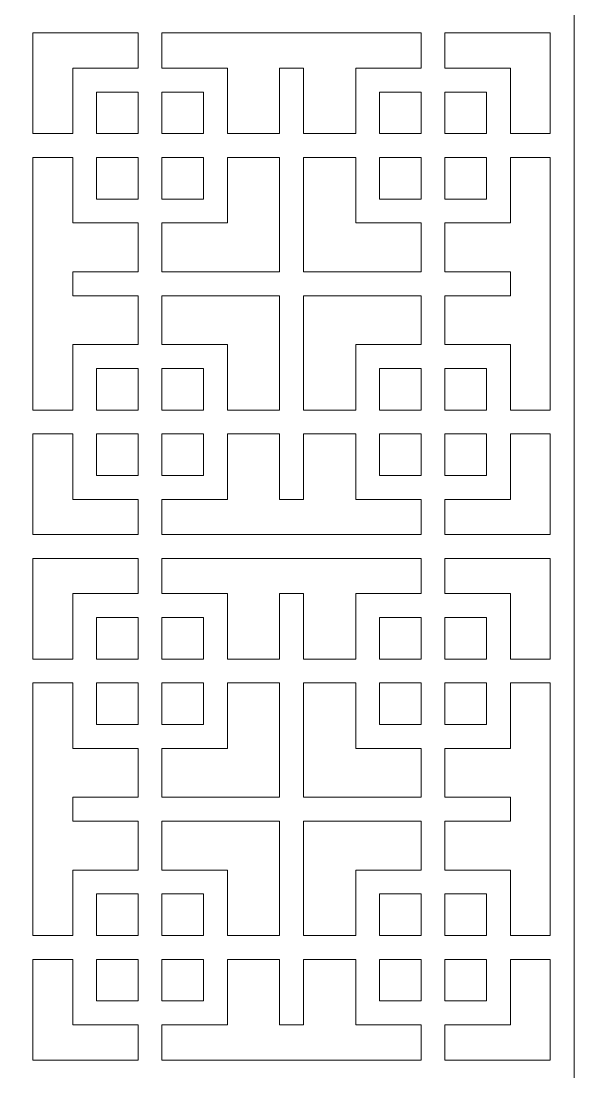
# Model space of a CAD drawing. Header units: centimetres. Extents: x -9.1 to 4.5, y -11.1 to 12.3.
# Drawn here: x -6.07 to -3, y -5.26 to 0.57 of the extents above; entities that cross this region are included whole.
import ezdxf

# ---------------------------------------------------------------- set-up
doc = ezdxf.new("R2010")
doc.units = ezdxf.units.CM
doc.header["$MEASUREMENT"] = 0
doc.layers.add('layer 1', color=7, linetype='Continuous')

msp = doc.modelspace()

# ---------------------------------------------------------------- linework, layer by layer
at = {"layer": 'layer 1', "color": 250, "lineweight": 9}
for points, knots in [([(-3.00204, -11.08839), (-3.00204, -11.08839), (-3.00204, -11.01742), (-3.00204, -11.01742), (-3.00204, -11.01742), (-3.00204, -11.01742), (-3.00204, -8.23555), (-3.00204, -8.23555), (-3.00204, -8.23555), (-3.00204, -8.23555), (-3.00204, -8.20024), (-3.00204, -8.20024), (-3.00204, -8.20024), (-3.00204, -8.20024), (-3.00204, -8.17408), (-3.00204, -8.17408), (-3.00204, -8.17408), (-3.00204, -8.17408), (-3.00204, -8.10311), (-3.00204, -8.10311), (-3.00204, -8.10311), (-3.00204, -8.10311), (-3.00204, -5.32124), (-3.00204, -5.32124), (-3.00204, -5.32124), (-3.00204, -5.32124), (-3.00204, -5.28593), (-3.00204, -5.28593), (-3.00204, -5.28593), (-3.00204, -5.28593), (-3.00204, -5.25977), (-3.00204, -5.25977), (-3.00204, -5.25977), (-3.00204, -5.25977), (-3.00204, -5.1888), (-3.00204, -5.1888), (-3.00204, -5.1888), (-3.00204, -5.1888), (-3.00204, -2.40694), (-3.00204, -2.40694), (-3.00204, -2.40694), (-3.00204, -2.40694), (-3.00204, -2.37162), (-3.00204, -2.37162), (-3.00204, -2.37162), (-3.00204, -2.37162), (-3.00204, -2.34547), (-3.00204, -2.34547), (-3.00204, -2.34547), (-3.00204, -2.34547), (-3.00204, -2.2745), (-3.00204, -2.2745), (-3.00204, -2.2745), (-3.00204, -2.2745), (-3.00204, 0.50737), (-3.00204, 0.50737), (-3.00204, 0.50737), (-3.00204, 0.50737), (-3.00204, 0.54268), (-3.00204, 0.54268), (-3.00204, 0.54268), (-3.00204, 0.54268), (-3.00204, 0.56884), (-3.00204, 0.56884), (-3.00204, 0.56884), (-3.00204, 0.56884), (-3.00204, 0.63981), (-3.00204, 0.63981), (-3.00204, 0.63981), (-3.00204, 0.63981), (-3.00204, 3.42168), (-3.00204, 3.42168), (-3.00204, 3.42168), (-3.00204, 3.42168), (-3.00204, 3.45699), (-3.00204, 3.45699), (-3.00204, 3.45699), (-3.00204, 3.45699), (-3.00204, 3.48315), (-3.00204, 3.48315), (-3.00204, 3.48315), (-3.00204, 3.48315), (-3.00204, 3.55412), (-3.00204, 3.55412), (-3.00204, 3.55412), (-3.00204, 3.55412), (-3.00204, 6.33599), (-3.00204, 6.33599), (-3.00204, 6.33599), (-3.00204, 6.33599), (-3.00204, 6.3713), (-3.00204, 6.3713), (-3.00204, 6.3713), (-3.00204, 6.3713), (-3.00204, 6.39745), (-3.00204, 6.39745), (-3.00204, 6.39745), (-3.00204, 6.39745), (-3.00204, 6.46843), (-3.00204, 6.46843), (-3.00204, 6.46843), (-3.00204, 6.46843), (-3.00204, 9.25029), (-3.00204, 9.25029), (-3.00204, 9.25029), (-3.00204, 9.25029), (-3.00204, 9.28561), (-3.00204, 9.28561), (-3.00204, 9.28561), (-3.00204, 9.28561), (-3.00204, 9.31176), (-3.00204, 9.31176), (-3.00204, 9.31176), (-3.00204, 9.31176), (-3.00204, 9.38273), (-3.00204, 9.38273), (-3.00204, 9.38273), (-3.00204, 9.38273), (-3.00204, 12.1646), (-3.00204, 12.1646), (-3.00204, 12.1646), (-3.00204, 12.1646), (-3.00204, 12.19991), (-3.00204, 12.19991), (-3.00204, 12.19991), (-3.00204, 12.19991), (-3.00204, 12.29704), (-3.00204, 12.29704), (-3.00204, 12.29704), (-3.00204, 12.29704), (-9.14166, 12.29704), (-9.14166, 12.29704), (-9.14166, 12.29704), (-9.14166, 12.29704), (-9.14166, 12.19991), (-9.14166, 12.19991), (-9.14166, 12.19991), (-9.14166, 12.19991), (-9.14166, 12.1646), (-9.14166, 12.1646), (-9.14166, 12.1646), (-9.14166, 12.1646), (-9.14166, 9.38273), (-9.14166, 9.38273), (-9.14166, 9.38273), (-9.14166, 9.38273), (-9.14166, 9.3638), (-9.14166, 9.3638), (-9.14166, 9.3638), (-9.14166, 9.3638), (-9.14166, 9.28561), (-9.14166, 9.28561), (-9.14166, 9.28561), (-9.14166, 9.28561), (-9.14166, 9.25029), (-9.14166, 9.25029), (-9.14166, 9.25029), (-9.14166, 9.25029), (-9.14166, 6.46843), (-9.14166, 6.46843), (-9.14166, 6.46843), (-9.14166, 6.46843), (-9.14166, 6.44949), (-9.14166, 6.44949), (-9.14166, 6.44949), (-9.14166, 6.44949), (-9.14166, 6.3713), (-9.14166, 6.3713), (-9.14166, 6.3713), (-9.14166, 6.3713), (-9.14166, 6.33599), (-9.14166, 6.33599), (-9.14166, 6.33599), (-9.14166, 6.33599), (-9.14166, 3.55412), (-9.14166, 3.55412), (-9.14166, 3.55412), (-9.14166, 3.55412), (-9.14166, 3.53518), (-9.14166, 3.53518), (-9.14166, 3.53518), (-9.14166, 3.53518), (-9.14166, 3.45699), (-9.14166, 3.45699), (-9.14166, 3.45699), (-9.14166, 3.45699), (-9.14166, 3.42168), (-9.14166, 3.42168), (-9.14166, 3.42168), (-9.14166, 3.42168), (-9.14166, 0.63981), (-9.14166, 0.63981), (-9.14166, 0.63981), (-9.14166, 0.63981), (-9.14166, 0.62088), (-9.14166, 0.62088), (-9.14166, 0.62088), (-9.14166, 0.62088), (-9.14166, 0.54268), (-9.14166, 0.54268), (-9.14166, 0.54268), (-9.14166, 0.54268), (-9.14166, 0.50737), (-9.14166, 0.50737), (-9.14166, 0.50737), (-9.14166, 0.50737), (-9.14166, -2.2745), (-9.14166, -2.2745), (-9.14166, -2.2745), (-9.14166, -2.2745), (-9.14166, -2.29343), (-9.14166, -2.29343), (-9.14166, -2.29343), (-9.14166, -2.29343), (-9.14166, -2.37162), (-9.14166, -2.37162), (-9.14166, -2.37162), (-9.14166, -2.37162), (-9.14166, -2.40694), (-9.14166, -2.40694), (-9.14166, -2.40694), (-9.14166, -2.40694), (-9.14166, -5.1888), (-9.14166, -5.1888), (-9.14166, -5.1888), (-9.14166, -5.1888), (-9.14166, -5.20774), (-9.14166, -5.20774), (-9.14166, -5.20774), (-9.14166, -5.20774), (-9.14166, -5.28593), (-9.14166, -5.28593), (-9.14166, -5.28593), (-9.14166, -5.28593), (-9.14166, -5.32124), (-9.14166, -5.32124), (-9.14166, -5.32124), (-9.14166, -5.32124), (-9.14166, -8.10311), (-9.14166, -8.10311), (-9.14166, -8.10311), (-9.14166, -8.10311), (-9.14166, -8.12204), (-9.14166, -8.12204), (-9.14166, -8.12204), (-9.14166, -8.12204), (-9.14166, -8.20024), (-9.14166, -8.20024), (-9.14166, -8.20024), (-9.14166, -8.20024), (-9.14166, -8.23555), (-9.14166, -8.23555), (-9.14166, -8.23555), (-9.14166, -8.23555), (-9.14166, -11.01742), (-9.14166, -11.01742), (-9.14166, -11.01742), (-9.14166, -11.01742), (-9.14166, -11.03635), (-9.14166, -11.03635), (-9.14166, -11.03635), (-9.14166, -11.03635), (-9.14166, -11.14986), (-9.14166, -11.14986), (-9.14166, -11.14986), (-9.14166, -11.14986), (-3.00204, -11.14986), (-3.00204, -11.14986), (-3.00204, -11.14986), (-3.00204, -11.14986), (-3.00204, -11.08839), (-3.00204, -11.08839)], [0, 0, 0, 0, 0.0144928, 0.0144928, 0.0144928, 0.0144928, 0.0289855, 0.0289855, 0.0289855, 0.0289855, 0.0434783, 0.0434783, 0.0434783, 0.0434783, 0.057971, 0.057971, 0.057971, 0.057971, 0.0724638, 0.0724638, 0.0724638, 0.0724638, 0.0869565, 0.0869565, 0.0869565, 0.0869565, 0.1014493, 0.1014493, 0.1014493, 0.1014493, 0.115942, 0.115942, 0.115942, 0.115942, 0.1304348, 0.1304348, 0.1304348, 0.1304348, 0.1449275, 0.1449275, 0.1449275, 0.1449275, 0.1594203, 0.1594203, 0.1594203, 0.1594203, 0.173913, 0.173913, 0.173913, 0.173913, 0.1884058, 0.1884058, 0.1884058, 0.1884058, 0.2028986, 0.2028986, 0.2028986, 0.2028986, 0.2173913, 0.2173913, 0.2173913, 0.2173913, 0.2318841, 0.2318841, 0.2318841, 0.2318841, 0.2463768, 0.2463768, 0.2463768, 0.2463768, 0.2608696, 0.2608696, 0.2608696, 0.2608696, 0.2753623, 0.2753623, 0.2753623, 0.2753623, 0.2898551, 0.2898551, 0.2898551, 0.2898551, 0.3043478, 0.3043478, 0.3043478, 0.3043478, 0.3188406, 0.3188406, 0.3188406, 0.3188406, 0.3333333, 0.3333333, 0.3333333, 0.3333333, 0.3478261, 0.3478261, 0.3478261, 0.3478261, 0.3623188, 0.3623188, 0.3623188, 0.3623188, 0.3768116, 0.3768116, 0.3768116, 0.3768116, 0.3913043, 0.3913043, 0.3913043, 0.3913043, 0.4057971, 0.4057971, 0.4057971, 0.4057971, 0.4202899, 0.4202899, 0.4202899, 0.4202899, 0.4347826, 0.4347826, 0.4347826, 0.4347826, 0.4492754, 0.4492754, 0.4492754, 0.4492754, 0.4637681, 0.4637681, 0.4637681, 0.4637681, 0.4782609, 0.4782609, 0.4782609, 0.4782609, 0.4927536, 0.4927536, 0.4927536, 0.4927536, 0.5072464, 0.5072464, 0.5072464, 0.5072464, 0.5217391, 0.5217391, 0.5217391, 0.5217391, 0.5362319, 0.5362319, 0.5362319, 0.5362319, 0.5507246, 0.5507246, 0.5507246, 0.5507246, 0.5652174, 0.5652174, 0.5652174, 0.5652174, 0.5797101, 0.5797101, 0.5797101, 0.5797101, 0.5942029, 0.5942029, 0.5942029, 0.5942029, 0.6086957, 0.6086957, 0.6086957, 0.6086957, 0.6231884, 0.6231884, 0.6231884, 0.6231884, 0.6376812, 0.6376812, 0.6376812, 0.6376812, 0.6521739, 0.6521739, 0.6521739, 0.6521739, 0.6666667, 0.6666667, 0.6666667, 0.6666667, 0.6811594, 0.6811594, 0.6811594, 0.6811594, 0.6956522, 0.6956522, 0.6956522, 0.6956522, 0.7101449, 0.7101449, 0.7101449, 0.7101449, 0.7246377, 0.7246377, 0.7246377, 0.7246377, 0.7391304, 0.7391304, 0.7391304, 0.7391304, 0.7536232, 0.7536232, 0.7536232, 0.7536232, 0.7681159, 0.7681159, 0.7681159, 0.7681159, 0.7826087, 0.7826087, 0.7826087, 0.7826087, 0.7971014, 0.7971014, 0.7971014, 0.7971014, 0.8115942, 0.8115942, 0.8115942, 0.8115942, 0.826087, 0.826087, 0.826087, 0.826087, 0.8405797, 0.8405797, 0.8405797, 0.8405797, 0.8550725, 0.8550725, 0.8550725, 0.8550725, 0.8695652, 0.8695652, 0.8695652, 0.8695652, 0.884058, 0.884058, 0.884058, 0.884058, 0.8985507, 0.8985507, 0.8985507, 0.8985507, 0.9130435, 0.9130435, 0.9130435, 0.9130435, 0.9275362, 0.9275362, 0.9275362, 0.9275362, 0.942029, 0.942029, 0.942029, 0.942029, 0.9565217, 0.9565217, 0.9565217, 0.9565217, 0.9710145, 0.9710145, 0.9710145, 0.9710145, 1, 1, 1, 1]), ([(-5.42165, 0.50737), (-5.42165, 0.50737), (-5.42165, 0.31215), (-5.42165, 0.31215), (-5.42165, 0.31215), (-5.42165, 0.31215), (-5.78474, 0.31215), (-5.78474, 0.31215), (-5.78474, 0.31215), (-5.78474, 0.31215), (-5.78474, -0.05095), (-5.78474, -0.05095), (-5.78474, -0.05095), (-5.78474, -0.05095), (-6.00563, -0.05095), (-6.00563, -0.05095), (-6.00563, -0.05095), (-6.00563, -0.05095), (-6.00563, 0.50737), (-6.00563, 0.50737), (-6.00563, 0.50737), (-6.00563, 0.50737), (-5.42165, 0.50737), (-5.42165, 0.50737)], [0, 0, 0, 0, 0.1428571, 0.1428571, 0.1428571, 0.1428571, 0.2857143, 0.2857143, 0.2857143, 0.2857143, 0.4285714, 0.4285714, 0.4285714, 0.4285714, 0.5714286, 0.5714286, 0.5714286, 0.5714286, 0.7142857, 0.7142857, 0.7142857, 0.7142857, 1, 1, 1, 1]), ([(-3.85091, 0.50737), (-3.85091, 0.50737), (-3.85091, 0.31215), (-3.85091, 0.31215), (-3.85091, 0.31215), (-3.85091, 0.31215), (-4.21401, 0.31215), (-4.21401, 0.31215), (-4.21401, 0.31215), (-4.21401, 0.31215), (-4.21401, -0.05095), (-4.21401, -0.05095), (-4.21401, -0.05095), (-4.21401, -0.05095), (-4.50384, -0.05095), (-4.50384, -0.05095), (-4.50384, -0.05095), (-4.50384, -0.05095), (-4.50384, 0.31215), (-4.50384, 0.31215), (-4.50384, 0.31215), (-4.50384, 0.31215), (-4.63628, 0.31215), (-4.63628, 0.31215), (-4.63628, 0.31215), (-4.63628, 0.31215), (-4.63628, -0.05095), (-4.63628, -0.05095), (-4.63628, -0.05095), (-4.63628, -0.05095), (-4.9261, -0.05095), (-4.9261, -0.05095), (-4.9261, -0.05095), (-4.9261, -0.05095), (-4.9261, 0.31215), (-4.9261, 0.31215), (-4.9261, 0.31215), (-4.9261, 0.31215), (-5.28921, 0.31215), (-5.28921, 0.31215), (-5.28921, 0.31215), (-5.28921, 0.31215), (-5.28921, 0.50737), (-5.28921, 0.50737), (-5.28921, 0.50737), (-5.28921, 0.50737), (-3.85091, 0.50737), (-3.85091, 0.50737)], [0, 0, 0, 0, 0.0769231, 0.0769231, 0.0769231, 0.0769231, 0.1538462, 0.1538462, 0.1538462, 0.1538462, 0.2307692, 0.2307692, 0.2307692, 0.2307692, 0.3076923, 0.3076923, 0.3076923, 0.3076923, 0.3846154, 0.3846154, 0.3846154, 0.3846154, 0.4615385, 0.4615385, 0.4615385, 0.4615385, 0.5384615, 0.5384615, 0.5384615, 0.5384615, 0.6153846, 0.6153846, 0.6153846, 0.6153846, 0.6923077, 0.6923077, 0.6923077, 0.6923077, 0.7692308, 0.7692308, 0.7692308, 0.7692308, 0.8461538, 0.8461538, 0.8461538, 0.8461538, 1, 1, 1, 1]), ([(-3.13448, 0.50737), (-3.13448, 0.50737), (-3.13448, -0.05095), (-3.13448, -0.05095), (-3.13448, -0.05095), (-3.13448, -0.05095), (-3.35537, -0.05095), (-3.35537, -0.05095), (-3.35537, -0.05095), (-3.35537, -0.05095), (-3.35537, 0.31215), (-3.35537, 0.31215), (-3.35537, 0.31215), (-3.35537, 0.31215), (-3.71847, 0.31215), (-3.71847, 0.31215), (-3.71847, 0.31215), (-3.71847, 0.31215), (-3.71847, 0.50737), (-3.71847, 0.50737), (-3.71847, 0.50737), (-3.71847, 0.50737), (-3.13448, 0.50737), (-3.13448, 0.50737)], [0, 0, 0, 0, 0.1428571, 0.1428571, 0.1428571, 0.1428571, 0.2857143, 0.2857143, 0.2857143, 0.2857143, 0.4285714, 0.4285714, 0.4285714, 0.4285714, 0.5714286, 0.5714286, 0.5714286, 0.5714286, 0.7142857, 0.7142857, 0.7142857, 0.7142857, 1, 1, 1, 1]), ([(-5.42165, 0.17971), (-5.42165, 0.17971), (-5.42165, -0.05095), (-5.42165, -0.05095), (-5.42165, -0.05095), (-5.42165, -0.05095), (-5.6523, -0.05095), (-5.6523, -0.05095), (-5.6523, -0.05095), (-5.6523, -0.05095), (-5.6523, 0.17971), (-5.6523, 0.17971), (-5.6523, 0.17971), (-5.6523, 0.17971), (-5.42165, 0.17971), (-5.42165, 0.17971)], [0, 0, 0, 0, 0.2, 0.2, 0.2, 0.2, 0.4, 0.4, 0.4, 0.4, 0.6, 0.6, 0.6, 0.6, 1, 1, 1, 1]), ([(-5.28921, -0.05095), (-5.28921, -0.05095), (-5.28921, 0.17971), (-5.28921, 0.17971), (-5.28921, 0.17971), (-5.28921, 0.17971), (-5.05855, 0.17971), (-5.05855, 0.17971), (-5.05855, 0.17971), (-5.05855, 0.17971), (-5.05855, -0.05095), (-5.05855, -0.05095), (-5.05855, -0.05095), (-5.05855, -0.05095), (-5.28921, -0.05095), (-5.28921, -0.05095)], [0, 0, 0, 0, 0.2, 0.2, 0.2, 0.2, 0.4, 0.4, 0.4, 0.4, 0.6, 0.6, 0.6, 0.6, 1, 1, 1, 1]), ([(-3.85091, -0.05095), (-3.85091, -0.05095), (-4.08157, -0.05095), (-4.08157, -0.05095), (-4.08157, -0.05095), (-4.08157, -0.05095), (-4.08157, 0.17971), (-4.08157, 0.17971), (-4.08157, 0.17971), (-4.08157, 0.17971), (-3.85091, 0.17971), (-3.85091, 0.17971), (-3.85091, 0.17971), (-3.85091, 0.17971), (-3.85091, -0.05095), (-3.85091, -0.05095)], [0, 0, 0, 0, 0.2, 0.2, 0.2, 0.2, 0.4, 0.4, 0.4, 0.4, 0.6, 0.6, 0.6, 0.6, 1, 1, 1, 1]), ([(-3.48781, -0.05095), (-3.48781, -0.05095), (-3.71847, -0.05095), (-3.71847, -0.05095), (-3.71847, -0.05095), (-3.71847, -0.05095), (-3.71847, 0.17971), (-3.71847, 0.17971), (-3.71847, 0.17971), (-3.71847, 0.17971), (-3.48781, 0.17971), (-3.48781, 0.17971), (-3.48781, 0.17971), (-3.48781, 0.17971), (-3.48781, -0.05095), (-3.48781, -0.05095)], [0, 0, 0, 0, 0.2, 0.2, 0.2, 0.2, 0.4, 0.4, 0.4, 0.4, 0.6, 0.6, 0.6, 0.6, 1, 1, 1, 1]), ([(-6.00563, -1.58373), (-6.00563, -1.58373), (-6.00563, -0.18339), (-6.00563, -0.18339), (-6.00563, -0.18339), (-6.00563, -0.18339), (-5.78474, -0.18339), (-5.78474, -0.18339), (-5.78474, -0.18339), (-5.78474, -0.18339), (-5.78474, -0.54649), (-5.78474, -0.54649), (-5.78474, -0.54649), (-5.78474, -0.54649), (-5.42165, -0.54649), (-5.42165, -0.54649), (-5.42165, -0.54649), (-5.42165, -0.54649), (-5.42165, -0.81735), (-5.42165, -0.81735), (-5.42165, -0.81735), (-5.42165, -0.81735), (-5.78474, -0.81735), (-5.78474, -0.81735), (-5.78474, -0.81735), (-5.78474, -0.81735), (-5.78474, -0.94979), (-5.78474, -0.94979), (-5.78474, -0.94979), (-5.78474, -0.94979), (-5.42165, -0.94979), (-5.42165, -0.94979), (-5.42165, -0.94979), (-5.42165, -0.94979), (-5.42165, -1.22063), (-5.42165, -1.22063), (-5.42165, -1.22063), (-5.42165, -1.22063), (-5.78474, -1.22063), (-5.78474, -1.22063), (-5.78474, -1.22063), (-5.78474, -1.22063), (-5.78474, -1.58373), (-5.78474, -1.58373), (-5.78474, -1.58373), (-5.78474, -1.58373), (-6.00563, -1.58373), (-6.00563, -1.58373)], [0, 0, 0, 0, 0.0769231, 0.0769231, 0.0769231, 0.0769231, 0.1538462, 0.1538462, 0.1538462, 0.1538462, 0.2307692, 0.2307692, 0.2307692, 0.2307692, 0.3076923, 0.3076923, 0.3076923, 0.3076923, 0.3846154, 0.3846154, 0.3846154, 0.3846154, 0.4615385, 0.4615385, 0.4615385, 0.4615385, 0.5384615, 0.5384615, 0.5384615, 0.5384615, 0.6153846, 0.6153846, 0.6153846, 0.6153846, 0.6923077, 0.6923077, 0.6923077, 0.6923077, 0.7692308, 0.7692308, 0.7692308, 0.7692308, 0.8461538, 0.8461538, 0.8461538, 0.8461538, 1, 1, 1, 1]), ([(-5.42165, -0.18339), (-5.42165, -0.18339), (-5.42165, -0.41405), (-5.42165, -0.41405), (-5.42165, -0.41405), (-5.42165, -0.41405), (-5.6523, -0.41405), (-5.6523, -0.41405), (-5.6523, -0.41405), (-5.6523, -0.41405), (-5.6523, -0.18339), (-5.6523, -0.18339), (-5.6523, -0.18339), (-5.6523, -0.18339), (-5.42165, -0.18339), (-5.42165, -0.18339)], [0, 0, 0, 0, 0.2, 0.2, 0.2, 0.2, 0.4, 0.4, 0.4, 0.4, 0.6, 0.6, 0.6, 0.6, 1, 1, 1, 1]), ([(-4.63628, -0.81735), (-4.63628, -0.81735), (-4.63628, -0.18339), (-4.63628, -0.18339), (-4.63628, -0.18339), (-4.63628, -0.18339), (-4.9261, -0.18339), (-4.9261, -0.18339), (-4.9261, -0.18339), (-4.9261, -0.18339), (-4.9261, -0.54649), (-4.9261, -0.54649), (-4.9261, -0.54649), (-4.9261, -0.54649), (-5.28921, -0.54649), (-5.28921, -0.54649), (-5.28921, -0.54649), (-5.28921, -0.54649), (-5.28921, -0.81735), (-5.28921, -0.81735), (-5.28921, -0.81735), (-5.28921, -0.81735), (-4.63628, -0.81735), (-4.63628, -0.81735)], [0, 0, 0, 0, 0.1428571, 0.1428571, 0.1428571, 0.1428571, 0.2857143, 0.2857143, 0.2857143, 0.2857143, 0.4285714, 0.4285714, 0.4285714, 0.4285714, 0.5714286, 0.5714286, 0.5714286, 0.5714286, 0.7142857, 0.7142857, 0.7142857, 0.7142857, 1, 1, 1, 1]), ([(-5.28921, -0.41405), (-5.28921, -0.41405), (-5.28921, -0.18339), (-5.28921, -0.18339), (-5.28921, -0.18339), (-5.28921, -0.18339), (-5.05855, -0.18339), (-5.05855, -0.18339), (-5.05855, -0.18339), (-5.05855, -0.18339), (-5.05855, -0.41405), (-5.05855, -0.41405), (-5.05855, -0.41405), (-5.05855, -0.41405), (-5.28921, -0.41405), (-5.28921, -0.41405)], [0, 0, 0, 0, 0.2, 0.2, 0.2, 0.2, 0.4, 0.4, 0.4, 0.4, 0.6, 0.6, 0.6, 0.6, 1, 1, 1, 1]), ([(-4.50384, -0.18339), (-4.50384, -0.18339), (-4.50384, -0.81735), (-4.50384, -0.81735), (-4.50384, -0.81735), (-4.50384, -0.81735), (-3.85091, -0.81735), (-3.85091, -0.81735), (-3.85091, -0.81735), (-3.85091, -0.81735), (-3.85091, -0.54649), (-3.85091, -0.54649), (-3.85091, -0.54649), (-3.85091, -0.54649), (-4.21401, -0.54649), (-4.21401, -0.54649), (-4.21401, -0.54649), (-4.21401, -0.54649), (-4.21401, -0.18339), (-4.21401, -0.18339), (-4.21401, -0.18339), (-4.21401, -0.18339), (-4.50384, -0.18339), (-4.50384, -0.18339)], [0, 0, 0, 0, 0.1428571, 0.1428571, 0.1428571, 0.1428571, 0.2857143, 0.2857143, 0.2857143, 0.2857143, 0.4285714, 0.4285714, 0.4285714, 0.4285714, 0.5714286, 0.5714286, 0.5714286, 0.5714286, 0.7142857, 0.7142857, 0.7142857, 0.7142857, 1, 1, 1, 1]), ([(-4.08157, -0.18339), (-4.08157, -0.18339), (-3.85091, -0.18339), (-3.85091, -0.18339), (-3.85091, -0.18339), (-3.85091, -0.18339), (-3.85091, -0.41405), (-3.85091, -0.41405), (-3.85091, -0.41405), (-3.85091, -0.41405), (-4.08157, -0.41405), (-4.08157, -0.41405), (-4.08157, -0.41405), (-4.08157, -0.41405), (-4.08157, -0.18339), (-4.08157, -0.18339)], [0, 0, 0, 0, 0.2, 0.2, 0.2, 0.2, 0.4, 0.4, 0.4, 0.4, 0.6, 0.6, 0.6, 0.6, 1, 1, 1, 1]), ([(-3.13448, -1.58373), (-3.13448, -1.58373), (-3.35537, -1.58373), (-3.35537, -1.58373), (-3.35537, -1.58373), (-3.35537, -1.58373), (-3.35537, -1.22063), (-3.35537, -1.22063), (-3.35537, -1.22063), (-3.35537, -1.22063), (-3.71847, -1.22063), (-3.71847, -1.22063), (-3.71847, -1.22063), (-3.71847, -1.22063), (-3.71847, -0.94979), (-3.71847, -0.94979), (-3.71847, -0.94979), (-3.71847, -0.94979), (-3.35537, -0.94979), (-3.35537, -0.94979), (-3.35537, -0.94979), (-3.35537, -0.94979), (-3.35537, -0.81735), (-3.35537, -0.81735), (-3.35537, -0.81735), (-3.35537, -0.81735), (-3.71847, -0.81735), (-3.71847, -0.81735), (-3.71847, -0.81735), (-3.71847, -0.81735), (-3.71847, -0.54649), (-3.71847, -0.54649), (-3.71847, -0.54649), (-3.71847, -0.54649), (-3.35537, -0.54649), (-3.35537, -0.54649), (-3.35537, -0.54649), (-3.35537, -0.54649), (-3.35537, -0.18339), (-3.35537, -0.18339), (-3.35537, -0.18339), (-3.35537, -0.18339), (-3.13448, -0.18339), (-3.13448, -0.18339), (-3.13448, -0.18339), (-3.13448, -0.18339), (-3.13448, -1.58373), (-3.13448, -1.58373)], [0, 0, 0, 0, 0.0769231, 0.0769231, 0.0769231, 0.0769231, 0.1538462, 0.1538462, 0.1538462, 0.1538462, 0.2307692, 0.2307692, 0.2307692, 0.2307692, 0.3076923, 0.3076923, 0.3076923, 0.3076923, 0.3846154, 0.3846154, 0.3846154, 0.3846154, 0.4615385, 0.4615385, 0.4615385, 0.4615385, 0.5384615, 0.5384615, 0.5384615, 0.5384615, 0.6153846, 0.6153846, 0.6153846, 0.6153846, 0.6923077, 0.6923077, 0.6923077, 0.6923077, 0.7692308, 0.7692308, 0.7692308, 0.7692308, 0.8461538, 0.8461538, 0.8461538, 0.8461538, 1, 1, 1, 1]), ([(-3.71847, -0.18339), (-3.71847, -0.18339), (-3.48781, -0.18339), (-3.48781, -0.18339), (-3.48781, -0.18339), (-3.48781, -0.18339), (-3.48781, -0.41405), (-3.48781, -0.41405), (-3.48781, -0.41405), (-3.48781, -0.41405), (-3.71847, -0.41405), (-3.71847, -0.41405), (-3.71847, -0.41405), (-3.71847, -0.41405), (-3.71847, -0.18339), (-3.71847, -0.18339)], [0, 0, 0, 0, 0.2, 0.2, 0.2, 0.2, 0.4, 0.4, 0.4, 0.4, 0.6, 0.6, 0.6, 0.6, 1, 1, 1, 1]), ([(-4.63628, -1.58373), (-4.63628, -1.58373), (-4.63628, -0.94979), (-4.63628, -0.94979), (-4.63628, -0.94979), (-4.63628, -0.94979), (-5.28921, -0.94979), (-5.28921, -0.94979), (-5.28921, -0.94979), (-5.28921, -0.94979), (-5.28921, -1.22063), (-5.28921, -1.22063), (-5.28921, -1.22063), (-5.28921, -1.22063), (-4.9261, -1.22063), (-4.9261, -1.22063), (-4.9261, -1.22063), (-4.9261, -1.22063), (-4.9261, -1.58373), (-4.9261, -1.58373), (-4.9261, -1.58373), (-4.9261, -1.58373), (-4.63628, -1.58373), (-4.63628, -1.58373)], [0, 0, 0, 0, 0.1428571, 0.1428571, 0.1428571, 0.1428571, 0.2857143, 0.2857143, 0.2857143, 0.2857143, 0.4285714, 0.4285714, 0.4285714, 0.4285714, 0.5714286, 0.5714286, 0.5714286, 0.5714286, 0.7142857, 0.7142857, 0.7142857, 0.7142857, 1, 1, 1, 1]), ([(-4.50384, -0.94979), (-4.50384, -0.94979), (-4.50384, -1.58373), (-4.50384, -1.58373), (-4.50384, -1.58373), (-4.50384, -1.58373), (-4.21401, -1.58373), (-4.21401, -1.58373), (-4.21401, -1.58373), (-4.21401, -1.58373), (-4.21401, -1.22063), (-4.21401, -1.22063), (-4.21401, -1.22063), (-4.21401, -1.22063), (-3.85091, -1.22063), (-3.85091, -1.22063), (-3.85091, -1.22063), (-3.85091, -1.22063), (-3.85091, -0.94979), (-3.85091, -0.94979), (-3.85091, -0.94979), (-3.85091, -0.94979), (-4.50384, -0.94979), (-4.50384, -0.94979)], [0, 0, 0, 0, 0.1428571, 0.1428571, 0.1428571, 0.1428571, 0.2857143, 0.2857143, 0.2857143, 0.2857143, 0.4285714, 0.4285714, 0.4285714, 0.4285714, 0.5714286, 0.5714286, 0.5714286, 0.5714286, 0.7142857, 0.7142857, 0.7142857, 0.7142857, 1, 1, 1, 1]), ([(-5.42165, -1.58373), (-5.42165, -1.58373), (-5.42165, -1.35307), (-5.42165, -1.35307), (-5.42165, -1.35307), (-5.42165, -1.35307), (-5.6523, -1.35307), (-5.6523, -1.35307), (-5.6523, -1.35307), (-5.6523, -1.35307), (-5.6523, -1.58373), (-5.6523, -1.58373), (-5.6523, -1.58373), (-5.6523, -1.58373), (-5.42165, -1.58373), (-5.42165, -1.58373)], [0, 0, 0, 0, 0.2, 0.2, 0.2, 0.2, 0.4, 0.4, 0.4, 0.4, 0.6, 0.6, 0.6, 0.6, 1, 1, 1, 1]), ([(-5.28921, -1.35307), (-5.28921, -1.35307), (-5.28921, -1.58373), (-5.28921, -1.58373), (-5.28921, -1.58373), (-5.28921, -1.58373), (-5.05855, -1.58373), (-5.05855, -1.58373), (-5.05855, -1.58373), (-5.05855, -1.58373), (-5.05855, -1.35307), (-5.05855, -1.35307), (-5.05855, -1.35307), (-5.05855, -1.35307), (-5.28921, -1.35307), (-5.28921, -1.35307)], [0, 0, 0, 0, 0.2, 0.2, 0.2, 0.2, 0.4, 0.4, 0.4, 0.4, 0.6, 0.6, 0.6, 0.6, 1, 1, 1, 1]), ([(-3.85091, -1.58373), (-3.85091, -1.58373), (-4.08157, -1.58373), (-4.08157, -1.58373), (-4.08157, -1.58373), (-4.08157, -1.58373), (-4.08157, -1.35307), (-4.08157, -1.35307), (-4.08157, -1.35307), (-4.08157, -1.35307), (-3.85091, -1.35307), (-3.85091, -1.35307), (-3.85091, -1.35307), (-3.85091, -1.35307), (-3.85091, -1.58373), (-3.85091, -1.58373)], [0, 0, 0, 0, 0.2, 0.2, 0.2, 0.2, 0.4, 0.4, 0.4, 0.4, 0.6, 0.6, 0.6, 0.6, 1, 1, 1, 1]), ([(-3.48781, -1.58373), (-3.48781, -1.58373), (-3.71847, -1.58373), (-3.71847, -1.58373), (-3.71847, -1.58373), (-3.71847, -1.58373), (-3.71847, -1.35307), (-3.71847, -1.35307), (-3.71847, -1.35307), (-3.71847, -1.35307), (-3.48781, -1.35307), (-3.48781, -1.35307), (-3.48781, -1.35307), (-3.48781, -1.35307), (-3.48781, -1.58373), (-3.48781, -1.58373)], [0, 0, 0, 0, 0.2, 0.2, 0.2, 0.2, 0.4, 0.4, 0.4, 0.4, 0.6, 0.6, 0.6, 0.6, 1, 1, 1, 1]), ([(-6.00563, -2.2745), (-6.00563, -2.2745), (-6.00563, -1.71618), (-6.00563, -1.71618), (-6.00563, -1.71618), (-6.00563, -1.71618), (-5.78474, -1.71618), (-5.78474, -1.71618), (-5.78474, -1.71618), (-5.78474, -1.71618), (-5.78474, -2.07927), (-5.78474, -2.07927), (-5.78474, -2.07927), (-5.78474, -2.07927), (-5.42165, -2.07927), (-5.42165, -2.07927), (-5.42165, -2.07927), (-5.42165, -2.07927), (-5.42165, -2.2745), (-5.42165, -2.2745), (-5.42165, -2.2745), (-5.42165, -2.2745), (-6.00563, -2.2745), (-6.00563, -2.2745)], [0, 0, 0, 0, 0.1428571, 0.1428571, 0.1428571, 0.1428571, 0.2857143, 0.2857143, 0.2857143, 0.2857143, 0.4285714, 0.4285714, 0.4285714, 0.4285714, 0.5714286, 0.5714286, 0.5714286, 0.5714286, 0.7142857, 0.7142857, 0.7142857, 0.7142857, 1, 1, 1, 1]), ([(-5.42165, -1.94683), (-5.42165, -1.94683), (-5.42165, -1.71618), (-5.42165, -1.71618), (-5.42165, -1.71618), (-5.42165, -1.71618), (-5.6523, -1.71618), (-5.6523, -1.71618), (-5.6523, -1.71618), (-5.6523, -1.71618), (-5.6523, -1.94683), (-5.6523, -1.94683), (-5.6523, -1.94683), (-5.6523, -1.94683), (-5.42165, -1.94683), (-5.42165, -1.94683)], [0, 0, 0, 0, 0.2, 0.2, 0.2, 0.2, 0.4, 0.4, 0.4, 0.4, 0.6, 0.6, 0.6, 0.6, 1, 1, 1, 1]), ([(-5.28921, -2.2745), (-5.28921, -2.2745), (-5.28921, -2.07927), (-5.28921, -2.07927), (-5.28921, -2.07927), (-5.28921, -2.07927), (-4.9261, -2.07927), (-4.9261, -2.07927), (-4.9261, -2.07927), (-4.9261, -2.07927), (-4.9261, -1.71618), (-4.9261, -1.71618), (-4.9261, -1.71618), (-4.9261, -1.71618), (-4.63628, -1.71618), (-4.63628, -1.71618), (-4.63628, -1.71618), (-4.63628, -1.71618), (-4.63628, -2.07927), (-4.63628, -2.07927), (-4.63628, -2.07927), (-4.63628, -2.07927), (-4.50384, -2.07927), (-4.50384, -2.07927), (-4.50384, -2.07927), (-4.50384, -2.07927), (-4.50384, -1.71618), (-4.50384, -1.71618), (-4.50384, -1.71618), (-4.50384, -1.71618), (-4.21401, -1.71618), (-4.21401, -1.71618), (-4.21401, -1.71618), (-4.21401, -1.71618), (-4.21401, -2.07927), (-4.21401, -2.07927), (-4.21401, -2.07927), (-4.21401, -2.07927), (-3.85091, -2.07927), (-3.85091, -2.07927), (-3.85091, -2.07927), (-3.85091, -2.07927), (-3.85091, -2.2745), (-3.85091, -2.2745), (-3.85091, -2.2745), (-3.85091, -2.2745), (-5.28921, -2.2745), (-5.28921, -2.2745)], [0, 0, 0, 0, 0.0769231, 0.0769231, 0.0769231, 0.0769231, 0.1538462, 0.1538462, 0.1538462, 0.1538462, 0.2307692, 0.2307692, 0.2307692, 0.2307692, 0.3076923, 0.3076923, 0.3076923, 0.3076923, 0.3846154, 0.3846154, 0.3846154, 0.3846154, 0.4615385, 0.4615385, 0.4615385, 0.4615385, 0.5384615, 0.5384615, 0.5384615, 0.5384615, 0.6153846, 0.6153846, 0.6153846, 0.6153846, 0.6923077, 0.6923077, 0.6923077, 0.6923077, 0.7692308, 0.7692308, 0.7692308, 0.7692308, 0.8461538, 0.8461538, 0.8461538, 0.8461538, 1, 1, 1, 1]), ([(-5.28921, -1.71618), (-5.28921, -1.71618), (-5.28921, -1.94683), (-5.28921, -1.94683), (-5.28921, -1.94683), (-5.28921, -1.94683), (-5.05855, -1.94683), (-5.05855, -1.94683), (-5.05855, -1.94683), (-5.05855, -1.94683), (-5.05855, -1.71618), (-5.05855, -1.71618), (-5.05855, -1.71618), (-5.05855, -1.71618), (-5.28921, -1.71618), (-5.28921, -1.71618)], [0, 0, 0, 0, 0.2, 0.2, 0.2, 0.2, 0.4, 0.4, 0.4, 0.4, 0.6, 0.6, 0.6, 0.6, 1, 1, 1, 1]), ([(-4.08157, -1.71618), (-4.08157, -1.71618), (-3.85091, -1.71618), (-3.85091, -1.71618), (-3.85091, -1.71618), (-3.85091, -1.71618), (-3.85091, -1.94683), (-3.85091, -1.94683), (-3.85091, -1.94683), (-3.85091, -1.94683), (-4.08157, -1.94683), (-4.08157, -1.94683), (-4.08157, -1.94683), (-4.08157, -1.94683), (-4.08157, -1.71618), (-4.08157, -1.71618)], [0, 0, 0, 0, 0.2, 0.2, 0.2, 0.2, 0.4, 0.4, 0.4, 0.4, 0.6, 0.6, 0.6, 0.6, 1, 1, 1, 1]), ([(-3.71847, -2.2745), (-3.71847, -2.2745), (-3.71847, -2.07927), (-3.71847, -2.07927), (-3.71847, -2.07927), (-3.71847, -2.07927), (-3.35537, -2.07927), (-3.35537, -2.07927), (-3.35537, -2.07927), (-3.35537, -2.07927), (-3.35537, -1.71618), (-3.35537, -1.71618), (-3.35537, -1.71618), (-3.35537, -1.71618), (-3.13448, -1.71618), (-3.13448, -1.71618), (-3.13448, -1.71618), (-3.13448, -1.71618), (-3.13448, -2.2745), (-3.13448, -2.2745), (-3.13448, -2.2745), (-3.13448, -2.2745), (-3.71847, -2.2745), (-3.71847, -2.2745)], [0, 0, 0, 0, 0.1428571, 0.1428571, 0.1428571, 0.1428571, 0.2857143, 0.2857143, 0.2857143, 0.2857143, 0.4285714, 0.4285714, 0.4285714, 0.4285714, 0.5714286, 0.5714286, 0.5714286, 0.5714286, 0.7142857, 0.7142857, 0.7142857, 0.7142857, 1, 1, 1, 1]), ([(-3.71847, -1.71618), (-3.71847, -1.71618), (-3.48781, -1.71618), (-3.48781, -1.71618), (-3.48781, -1.71618), (-3.48781, -1.71618), (-3.48781, -1.94683), (-3.48781, -1.94683), (-3.48781, -1.94683), (-3.48781, -1.94683), (-3.71847, -1.94683), (-3.71847, -1.94683), (-3.71847, -1.94683), (-3.71847, -1.94683), (-3.71847, -1.71618), (-3.71847, -1.71618)], [0, 0, 0, 0, 0.2, 0.2, 0.2, 0.2, 0.4, 0.4, 0.4, 0.4, 0.6, 0.6, 0.6, 0.6, 1, 1, 1, 1]), ([(-5.42165, -2.40694), (-5.42165, -2.40694), (-5.42165, -2.60216), (-5.42165, -2.60216), (-5.42165, -2.60216), (-5.42165, -2.60216), (-5.78474, -2.60216), (-5.78474, -2.60216), (-5.78474, -2.60216), (-5.78474, -2.60216), (-5.78474, -2.96526), (-5.78474, -2.96526), (-5.78474, -2.96526), (-5.78474, -2.96526), (-6.00563, -2.96526), (-6.00563, -2.96526), (-6.00563, -2.96526), (-6.00563, -2.96526), (-6.00563, -2.40694), (-6.00563, -2.40694), (-6.00563, -2.40694), (-6.00563, -2.40694), (-5.42165, -2.40694), (-5.42165, -2.40694)], [0, 0, 0, 0, 0.1428571, 0.1428571, 0.1428571, 0.1428571, 0.2857143, 0.2857143, 0.2857143, 0.2857143, 0.4285714, 0.4285714, 0.4285714, 0.4285714, 0.5714286, 0.5714286, 0.5714286, 0.5714286, 0.7142857, 0.7142857, 0.7142857, 0.7142857, 1, 1, 1, 1]), ([(-3.85091, -2.40694), (-3.85091, -2.40694), (-3.85091, -2.60216), (-3.85091, -2.60216), (-3.85091, -2.60216), (-3.85091, -2.60216), (-4.21401, -2.60216), (-4.21401, -2.60216), (-4.21401, -2.60216), (-4.21401, -2.60216), (-4.21401, -2.96526), (-4.21401, -2.96526), (-4.21401, -2.96526), (-4.21401, -2.96526), (-4.50384, -2.96526), (-4.50384, -2.96526), (-4.50384, -2.96526), (-4.50384, -2.96526), (-4.50384, -2.60216), (-4.50384, -2.60216), (-4.50384, -2.60216), (-4.50384, -2.60216), (-4.63628, -2.60216), (-4.63628, -2.60216), (-4.63628, -2.60216), (-4.63628, -2.60216), (-4.63628, -2.96526), (-4.63628, -2.96526), (-4.63628, -2.96526), (-4.63628, -2.96526), (-4.9261, -2.96526), (-4.9261, -2.96526), (-4.9261, -2.96526), (-4.9261, -2.96526), (-4.9261, -2.60216), (-4.9261, -2.60216), (-4.9261, -2.60216), (-4.9261, -2.60216), (-5.28921, -2.60216), (-5.28921, -2.60216), (-5.28921, -2.60216), (-5.28921, -2.60216), (-5.28921, -2.40694), (-5.28921, -2.40694), (-5.28921, -2.40694), (-5.28921, -2.40694), (-3.85091, -2.40694), (-3.85091, -2.40694)], [0, 0, 0, 0, 0.0769231, 0.0769231, 0.0769231, 0.0769231, 0.1538462, 0.1538462, 0.1538462, 0.1538462, 0.2307692, 0.2307692, 0.2307692, 0.2307692, 0.3076923, 0.3076923, 0.3076923, 0.3076923, 0.3846154, 0.3846154, 0.3846154, 0.3846154, 0.4615385, 0.4615385, 0.4615385, 0.4615385, 0.5384615, 0.5384615, 0.5384615, 0.5384615, 0.6153846, 0.6153846, 0.6153846, 0.6153846, 0.6923077, 0.6923077, 0.6923077, 0.6923077, 0.7692308, 0.7692308, 0.7692308, 0.7692308, 0.8461538, 0.8461538, 0.8461538, 0.8461538, 1, 1, 1, 1]), ([(-3.13448, -2.40694), (-3.13448, -2.40694), (-3.13448, -2.96526), (-3.13448, -2.96526), (-3.13448, -2.96526), (-3.13448, -2.96526), (-3.35537, -2.96526), (-3.35537, -2.96526), (-3.35537, -2.96526), (-3.35537, -2.96526), (-3.35537, -2.60216), (-3.35537, -2.60216), (-3.35537, -2.60216), (-3.35537, -2.60216), (-3.71847, -2.60216), (-3.71847, -2.60216), (-3.71847, -2.60216), (-3.71847, -2.60216), (-3.71847, -2.40694), (-3.71847, -2.40694), (-3.71847, -2.40694), (-3.71847, -2.40694), (-3.13448, -2.40694), (-3.13448, -2.40694)], [0, 0, 0, 0, 0.1428571, 0.1428571, 0.1428571, 0.1428571, 0.2857143, 0.2857143, 0.2857143, 0.2857143, 0.4285714, 0.4285714, 0.4285714, 0.4285714, 0.5714286, 0.5714286, 0.5714286, 0.5714286, 0.7142857, 0.7142857, 0.7142857, 0.7142857, 1, 1, 1, 1]), ([(-5.42165, -2.7346), (-5.42165, -2.7346), (-5.42165, -2.96526), (-5.42165, -2.96526), (-5.42165, -2.96526), (-5.42165, -2.96526), (-5.6523, -2.96526), (-5.6523, -2.96526), (-5.6523, -2.96526), (-5.6523, -2.96526), (-5.6523, -2.7346), (-5.6523, -2.7346), (-5.6523, -2.7346), (-5.6523, -2.7346), (-5.42165, -2.7346), (-5.42165, -2.7346)], [0, 0, 0, 0, 0.2, 0.2, 0.2, 0.2, 0.4, 0.4, 0.4, 0.4, 0.6, 0.6, 0.6, 0.6, 1, 1, 1, 1]), ([(-5.28921, -2.96526), (-5.28921, -2.96526), (-5.28921, -2.7346), (-5.28921, -2.7346), (-5.28921, -2.7346), (-5.28921, -2.7346), (-5.05855, -2.7346), (-5.05855, -2.7346), (-5.05855, -2.7346), (-5.05855, -2.7346), (-5.05855, -2.96526), (-5.05855, -2.96526), (-5.05855, -2.96526), (-5.05855, -2.96526), (-5.28921, -2.96526), (-5.28921, -2.96526)], [0, 0, 0, 0, 0.2, 0.2, 0.2, 0.2, 0.4, 0.4, 0.4, 0.4, 0.6, 0.6, 0.6, 0.6, 1, 1, 1, 1]), ([(-3.85091, -2.96526), (-3.85091, -2.96526), (-4.08157, -2.96526), (-4.08157, -2.96526), (-4.08157, -2.96526), (-4.08157, -2.96526), (-4.08157, -2.7346), (-4.08157, -2.7346), (-4.08157, -2.7346), (-4.08157, -2.7346), (-3.85091, -2.7346), (-3.85091, -2.7346), (-3.85091, -2.7346), (-3.85091, -2.7346), (-3.85091, -2.96526), (-3.85091, -2.96526)], [0, 0, 0, 0, 0.2, 0.2, 0.2, 0.2, 0.4, 0.4, 0.4, 0.4, 0.6, 0.6, 0.6, 0.6, 1, 1, 1, 1]), ([(-3.48781, -2.96526), (-3.48781, -2.96526), (-3.71847, -2.96526), (-3.71847, -2.96526), (-3.71847, -2.96526), (-3.71847, -2.96526), (-3.71847, -2.7346), (-3.71847, -2.7346), (-3.71847, -2.7346), (-3.71847, -2.7346), (-3.48781, -2.7346), (-3.48781, -2.7346), (-3.48781, -2.7346), (-3.48781, -2.7346), (-3.48781, -2.96526), (-3.48781, -2.96526)], [0, 0, 0, 0, 0.2, 0.2, 0.2, 0.2, 0.4, 0.4, 0.4, 0.4, 0.6, 0.6, 0.6, 0.6, 1, 1, 1, 1]), ([(-6.00563, -4.49804), (-6.00563, -4.49804), (-6.00563, -3.0977), (-6.00563, -3.0977), (-6.00563, -3.0977), (-6.00563, -3.0977), (-5.78474, -3.0977), (-5.78474, -3.0977), (-5.78474, -3.0977), (-5.78474, -3.0977), (-5.78474, -3.4608), (-5.78474, -3.4608), (-5.78474, -3.4608), (-5.78474, -3.4608), (-5.42165, -3.4608), (-5.42165, -3.4608), (-5.42165, -3.4608), (-5.42165, -3.4608), (-5.42165, -3.73165), (-5.42165, -3.73165), (-5.42165, -3.73165), (-5.42165, -3.73165), (-5.78474, -3.73165), (-5.78474, -3.73165), (-5.78474, -3.73165), (-5.78474, -3.73165), (-5.78474, -3.86409), (-5.78474, -3.86409), (-5.78474, -3.86409), (-5.78474, -3.86409), (-5.42165, -3.86409), (-5.42165, -3.86409), (-5.42165, -3.86409), (-5.42165, -3.86409), (-5.42165, -4.13494), (-5.42165, -4.13494), (-5.42165, -4.13494), (-5.42165, -4.13494), (-5.78474, -4.13494), (-5.78474, -4.13494), (-5.78474, -4.13494), (-5.78474, -4.13494), (-5.78474, -4.49804), (-5.78474, -4.49804), (-5.78474, -4.49804), (-5.78474, -4.49804), (-6.00563, -4.49804), (-6.00563, -4.49804)], [0, 0, 0, 0, 0.0769231, 0.0769231, 0.0769231, 0.0769231, 0.1538462, 0.1538462, 0.1538462, 0.1538462, 0.2307692, 0.2307692, 0.2307692, 0.2307692, 0.3076923, 0.3076923, 0.3076923, 0.3076923, 0.3846154, 0.3846154, 0.3846154, 0.3846154, 0.4615385, 0.4615385, 0.4615385, 0.4615385, 0.5384615, 0.5384615, 0.5384615, 0.5384615, 0.6153846, 0.6153846, 0.6153846, 0.6153846, 0.6923077, 0.6923077, 0.6923077, 0.6923077, 0.7692308, 0.7692308, 0.7692308, 0.7692308, 0.8461538, 0.8461538, 0.8461538, 0.8461538, 1, 1, 1, 1]), ([(-5.42165, -3.0977), (-5.42165, -3.0977), (-5.42165, -3.32836), (-5.42165, -3.32836), (-5.42165, -3.32836), (-5.42165, -3.32836), (-5.6523, -3.32836), (-5.6523, -3.32836), (-5.6523, -3.32836), (-5.6523, -3.32836), (-5.6523, -3.0977), (-5.6523, -3.0977), (-5.6523, -3.0977), (-5.6523, -3.0977), (-5.42165, -3.0977), (-5.42165, -3.0977)], [0, 0, 0, 0, 0.2, 0.2, 0.2, 0.2, 0.4, 0.4, 0.4, 0.4, 0.6, 0.6, 0.6, 0.6, 1, 1, 1, 1]), ([(-4.63628, -3.73165), (-4.63628, -3.73165), (-4.63628, -3.0977), (-4.63628, -3.0977), (-4.63628, -3.0977), (-4.63628, -3.0977), (-4.9261, -3.0977), (-4.9261, -3.0977), (-4.9261, -3.0977), (-4.9261, -3.0977), (-4.9261, -3.4608), (-4.9261, -3.4608), (-4.9261, -3.4608), (-4.9261, -3.4608), (-5.28921, -3.4608), (-5.28921, -3.4608), (-5.28921, -3.4608), (-5.28921, -3.4608), (-5.28921, -3.73165), (-5.28921, -3.73165), (-5.28921, -3.73165), (-5.28921, -3.73165), (-4.63628, -3.73165), (-4.63628, -3.73165)], [0, 0, 0, 0, 0.1428571, 0.1428571, 0.1428571, 0.1428571, 0.2857143, 0.2857143, 0.2857143, 0.2857143, 0.4285714, 0.4285714, 0.4285714, 0.4285714, 0.5714286, 0.5714286, 0.5714286, 0.5714286, 0.7142857, 0.7142857, 0.7142857, 0.7142857, 1, 1, 1, 1]), ([(-5.28921, -3.32836), (-5.28921, -3.32836), (-5.28921, -3.0977), (-5.28921, -3.0977), (-5.28921, -3.0977), (-5.28921, -3.0977), (-5.05855, -3.0977), (-5.05855, -3.0977), (-5.05855, -3.0977), (-5.05855, -3.0977), (-5.05855, -3.32836), (-5.05855, -3.32836), (-5.05855, -3.32836), (-5.05855, -3.32836), (-5.28921, -3.32836), (-5.28921, -3.32836)], [0, 0, 0, 0, 0.2, 0.2, 0.2, 0.2, 0.4, 0.4, 0.4, 0.4, 0.6, 0.6, 0.6, 0.6, 1, 1, 1, 1]), ([(-4.50384, -3.0977), (-4.50384, -3.0977), (-4.50384, -3.73165), (-4.50384, -3.73165), (-4.50384, -3.73165), (-4.50384, -3.73165), (-3.85091, -3.73165), (-3.85091, -3.73165), (-3.85091, -3.73165), (-3.85091, -3.73165), (-3.85091, -3.4608), (-3.85091, -3.4608), (-3.85091, -3.4608), (-3.85091, -3.4608), (-4.21401, -3.4608), (-4.21401, -3.4608), (-4.21401, -3.4608), (-4.21401, -3.4608), (-4.21401, -3.0977), (-4.21401, -3.0977), (-4.21401, -3.0977), (-4.21401, -3.0977), (-4.50384, -3.0977), (-4.50384, -3.0977)], [0, 0, 0, 0, 0.1428571, 0.1428571, 0.1428571, 0.1428571, 0.2857143, 0.2857143, 0.2857143, 0.2857143, 0.4285714, 0.4285714, 0.4285714, 0.4285714, 0.5714286, 0.5714286, 0.5714286, 0.5714286, 0.7142857, 0.7142857, 0.7142857, 0.7142857, 1, 1, 1, 1]), ([(-4.08157, -3.0977), (-4.08157, -3.0977), (-3.85091, -3.0977), (-3.85091, -3.0977), (-3.85091, -3.0977), (-3.85091, -3.0977), (-3.85091, -3.32836), (-3.85091, -3.32836), (-3.85091, -3.32836), (-3.85091, -3.32836), (-4.08157, -3.32836), (-4.08157, -3.32836), (-4.08157, -3.32836), (-4.08157, -3.32836), (-4.08157, -3.0977), (-4.08157, -3.0977)], [0, 0, 0, 0, 0.2, 0.2, 0.2, 0.2, 0.4, 0.4, 0.4, 0.4, 0.6, 0.6, 0.6, 0.6, 1, 1, 1, 1]), ([(-3.13448, -4.49804), (-3.13448, -4.49804), (-3.35537, -4.49804), (-3.35537, -4.49804), (-3.35537, -4.49804), (-3.35537, -4.49804), (-3.35537, -4.13494), (-3.35537, -4.13494), (-3.35537, -4.13494), (-3.35537, -4.13494), (-3.71847, -4.13494), (-3.71847, -4.13494), (-3.71847, -4.13494), (-3.71847, -4.13494), (-3.71847, -3.86409), (-3.71847, -3.86409), (-3.71847, -3.86409), (-3.71847, -3.86409), (-3.35537, -3.86409), (-3.35537, -3.86409), (-3.35537, -3.86409), (-3.35537, -3.86409), (-3.35537, -3.73165), (-3.35537, -3.73165), (-3.35537, -3.73165), (-3.35537, -3.73165), (-3.71847, -3.73165), (-3.71847, -3.73165), (-3.71847, -3.73165), (-3.71847, -3.73165), (-3.71847, -3.4608), (-3.71847, -3.4608), (-3.71847, -3.4608), (-3.71847, -3.4608), (-3.35537, -3.4608), (-3.35537, -3.4608), (-3.35537, -3.4608), (-3.35537, -3.4608), (-3.35537, -3.0977), (-3.35537, -3.0977), (-3.35537, -3.0977), (-3.35537, -3.0977), (-3.13448, -3.0977), (-3.13448, -3.0977), (-3.13448, -3.0977), (-3.13448, -3.0977), (-3.13448, -4.49804), (-3.13448, -4.49804)], [0, 0, 0, 0, 0.0769231, 0.0769231, 0.0769231, 0.0769231, 0.1538462, 0.1538462, 0.1538462, 0.1538462, 0.2307692, 0.2307692, 0.2307692, 0.2307692, 0.3076923, 0.3076923, 0.3076923, 0.3076923, 0.3846154, 0.3846154, 0.3846154, 0.3846154, 0.4615385, 0.4615385, 0.4615385, 0.4615385, 0.5384615, 0.5384615, 0.5384615, 0.5384615, 0.6153846, 0.6153846, 0.6153846, 0.6153846, 0.6923077, 0.6923077, 0.6923077, 0.6923077, 0.7692308, 0.7692308, 0.7692308, 0.7692308, 0.8461538, 0.8461538, 0.8461538, 0.8461538, 1, 1, 1, 1]), ([(-3.71847, -3.0977), (-3.71847, -3.0977), (-3.48781, -3.0977), (-3.48781, -3.0977), (-3.48781, -3.0977), (-3.48781, -3.0977), (-3.48781, -3.32836), (-3.48781, -3.32836), (-3.48781, -3.32836), (-3.48781, -3.32836), (-3.71847, -3.32836), (-3.71847, -3.32836), (-3.71847, -3.32836), (-3.71847, -3.32836), (-3.71847, -3.0977), (-3.71847, -3.0977)], [0, 0, 0, 0, 0.2, 0.2, 0.2, 0.2, 0.4, 0.4, 0.4, 0.4, 0.6, 0.6, 0.6, 0.6, 1, 1, 1, 1]), ([(-4.63628, -4.49804), (-4.63628, -4.49804), (-4.63628, -3.86409), (-4.63628, -3.86409), (-4.63628, -3.86409), (-4.63628, -3.86409), (-5.28921, -3.86409), (-5.28921, -3.86409), (-5.28921, -3.86409), (-5.28921, -3.86409), (-5.28921, -4.13494), (-5.28921, -4.13494), (-5.28921, -4.13494), (-5.28921, -4.13494), (-4.9261, -4.13494), (-4.9261, -4.13494), (-4.9261, -4.13494), (-4.9261, -4.13494), (-4.9261, -4.49804), (-4.9261, -4.49804), (-4.9261, -4.49804), (-4.9261, -4.49804), (-4.63628, -4.49804), (-4.63628, -4.49804)], [0, 0, 0, 0, 0.1428571, 0.1428571, 0.1428571, 0.1428571, 0.2857143, 0.2857143, 0.2857143, 0.2857143, 0.4285714, 0.4285714, 0.4285714, 0.4285714, 0.5714286, 0.5714286, 0.5714286, 0.5714286, 0.7142857, 0.7142857, 0.7142857, 0.7142857, 1, 1, 1, 1]), ([(-4.50384, -3.86409), (-4.50384, -3.86409), (-4.50384, -4.49804), (-4.50384, -4.49804), (-4.50384, -4.49804), (-4.50384, -4.49804), (-4.21401, -4.49804), (-4.21401, -4.49804), (-4.21401, -4.49804), (-4.21401, -4.49804), (-4.21401, -4.13494), (-4.21401, -4.13494), (-4.21401, -4.13494), (-4.21401, -4.13494), (-3.85091, -4.13494), (-3.85091, -4.13494), (-3.85091, -4.13494), (-3.85091, -4.13494), (-3.85091, -3.86409), (-3.85091, -3.86409), (-3.85091, -3.86409), (-3.85091, -3.86409), (-4.50384, -3.86409), (-4.50384, -3.86409)], [0, 0, 0, 0, 0.1428571, 0.1428571, 0.1428571, 0.1428571, 0.2857143, 0.2857143, 0.2857143, 0.2857143, 0.4285714, 0.4285714, 0.4285714, 0.4285714, 0.5714286, 0.5714286, 0.5714286, 0.5714286, 0.7142857, 0.7142857, 0.7142857, 0.7142857, 1, 1, 1, 1]), ([(-5.42165, -4.49804), (-5.42165, -4.49804), (-5.42165, -4.26738), (-5.42165, -4.26738), (-5.42165, -4.26738), (-5.42165, -4.26738), (-5.6523, -4.26738), (-5.6523, -4.26738), (-5.6523, -4.26738), (-5.6523, -4.26738), (-5.6523, -4.49804), (-5.6523, -4.49804), (-5.6523, -4.49804), (-5.6523, -4.49804), (-5.42165, -4.49804), (-5.42165, -4.49804)], [0, 0, 0, 0, 0.2, 0.2, 0.2, 0.2, 0.4, 0.4, 0.4, 0.4, 0.6, 0.6, 0.6, 0.6, 1, 1, 1, 1]), ([(-5.28921, -4.26738), (-5.28921, -4.26738), (-5.28921, -4.49804), (-5.28921, -4.49804), (-5.28921, -4.49804), (-5.28921, -4.49804), (-5.05855, -4.49804), (-5.05855, -4.49804), (-5.05855, -4.49804), (-5.05855, -4.49804), (-5.05855, -4.26738), (-5.05855, -4.26738), (-5.05855, -4.26738), (-5.05855, -4.26738), (-5.28921, -4.26738), (-5.28921, -4.26738)], [0, 0, 0, 0, 0.2, 0.2, 0.2, 0.2, 0.4, 0.4, 0.4, 0.4, 0.6, 0.6, 0.6, 0.6, 1, 1, 1, 1]), ([(-3.85091, -4.49804), (-3.85091, -4.49804), (-4.08157, -4.49804), (-4.08157, -4.49804), (-4.08157, -4.49804), (-4.08157, -4.49804), (-4.08157, -4.26738), (-4.08157, -4.26738), (-4.08157, -4.26738), (-4.08157, -4.26738), (-3.85091, -4.26738), (-3.85091, -4.26738), (-3.85091, -4.26738), (-3.85091, -4.26738), (-3.85091, -4.49804), (-3.85091, -4.49804)], [0, 0, 0, 0, 0.2, 0.2, 0.2, 0.2, 0.4, 0.4, 0.4, 0.4, 0.6, 0.6, 0.6, 0.6, 1, 1, 1, 1]), ([(-3.48781, -4.49804), (-3.48781, -4.49804), (-3.71847, -4.49804), (-3.71847, -4.49804), (-3.71847, -4.49804), (-3.71847, -4.49804), (-3.71847, -4.26738), (-3.71847, -4.26738), (-3.71847, -4.26738), (-3.71847, -4.26738), (-3.48781, -4.26738), (-3.48781, -4.26738), (-3.48781, -4.26738), (-3.48781, -4.26738), (-3.48781, -4.49804), (-3.48781, -4.49804)], [0, 0, 0, 0, 0.2, 0.2, 0.2, 0.2, 0.4, 0.4, 0.4, 0.4, 0.6, 0.6, 0.6, 0.6, 1, 1, 1, 1]), ([(-6.00563, -5.1888), (-6.00563, -5.1888), (-6.00563, -4.63048), (-6.00563, -4.63048), (-6.00563, -4.63048), (-6.00563, -4.63048), (-5.78474, -4.63048), (-5.78474, -4.63048), (-5.78474, -4.63048), (-5.78474, -4.63048), (-5.78474, -4.99358), (-5.78474, -4.99358), (-5.78474, -4.99358), (-5.78474, -4.99358), (-5.42165, -4.99358), (-5.42165, -4.99358), (-5.42165, -4.99358), (-5.42165, -4.99358), (-5.42165, -5.1888), (-5.42165, -5.1888), (-5.42165, -5.1888), (-5.42165, -5.1888), (-6.00563, -5.1888), (-6.00563, -5.1888)], [0, 0, 0, 0, 0.1428571, 0.1428571, 0.1428571, 0.1428571, 0.2857143, 0.2857143, 0.2857143, 0.2857143, 0.4285714, 0.4285714, 0.4285714, 0.4285714, 0.5714286, 0.5714286, 0.5714286, 0.5714286, 0.7142857, 0.7142857, 0.7142857, 0.7142857, 1, 1, 1, 1]), ([(-5.42165, -4.86114), (-5.42165, -4.86114), (-5.42165, -4.63048), (-5.42165, -4.63048), (-5.42165, -4.63048), (-5.42165, -4.63048), (-5.6523, -4.63048), (-5.6523, -4.63048), (-5.6523, -4.63048), (-5.6523, -4.63048), (-5.6523, -4.86114), (-5.6523, -4.86114), (-5.6523, -4.86114), (-5.6523, -4.86114), (-5.42165, -4.86114), (-5.42165, -4.86114)], [0, 0, 0, 0, 0.2, 0.2, 0.2, 0.2, 0.4, 0.4, 0.4, 0.4, 0.6, 0.6, 0.6, 0.6, 1, 1, 1, 1]), ([(-5.28921, -5.1888), (-5.28921, -5.1888), (-5.28921, -4.99358), (-5.28921, -4.99358), (-5.28921, -4.99358), (-5.28921, -4.99358), (-4.9261, -4.99358), (-4.9261, -4.99358), (-4.9261, -4.99358), (-4.9261, -4.99358), (-4.9261, -4.63048), (-4.9261, -4.63048), (-4.9261, -4.63048), (-4.9261, -4.63048), (-4.63628, -4.63048), (-4.63628, -4.63048), (-4.63628, -4.63048), (-4.63628, -4.63048), (-4.63628, -4.99358), (-4.63628, -4.99358), (-4.63628, -4.99358), (-4.63628, -4.99358), (-4.50384, -4.99358), (-4.50384, -4.99358), (-4.50384, -4.99358), (-4.50384, -4.99358), (-4.50384, -4.63048), (-4.50384, -4.63048), (-4.50384, -4.63048), (-4.50384, -4.63048), (-4.21401, -4.63048), (-4.21401, -4.63048), (-4.21401, -4.63048), (-4.21401, -4.63048), (-4.21401, -4.99358), (-4.21401, -4.99358), (-4.21401, -4.99358), (-4.21401, -4.99358), (-3.85091, -4.99358), (-3.85091, -4.99358), (-3.85091, -4.99358), (-3.85091, -4.99358), (-3.85091, -5.1888), (-3.85091, -5.1888), (-3.85091, -5.1888), (-3.85091, -5.1888), (-5.28921, -5.1888), (-5.28921, -5.1888)], [0, 0, 0, 0, 0.0769231, 0.0769231, 0.0769231, 0.0769231, 0.1538462, 0.1538462, 0.1538462, 0.1538462, 0.2307692, 0.2307692, 0.2307692, 0.2307692, 0.3076923, 0.3076923, 0.3076923, 0.3076923, 0.3846154, 0.3846154, 0.3846154, 0.3846154, 0.4615385, 0.4615385, 0.4615385, 0.4615385, 0.5384615, 0.5384615, 0.5384615, 0.5384615, 0.6153846, 0.6153846, 0.6153846, 0.6153846, 0.6923077, 0.6923077, 0.6923077, 0.6923077, 0.7692308, 0.7692308, 0.7692308, 0.7692308, 0.8461538, 0.8461538, 0.8461538, 0.8461538, 1, 1, 1, 1]), ([(-5.28921, -4.63048), (-5.28921, -4.63048), (-5.28921, -4.86114), (-5.28921, -4.86114), (-5.28921, -4.86114), (-5.28921, -4.86114), (-5.05855, -4.86114), (-5.05855, -4.86114), (-5.05855, -4.86114), (-5.05855, -4.86114), (-5.05855, -4.63048), (-5.05855, -4.63048), (-5.05855, -4.63048), (-5.05855, -4.63048), (-5.28921, -4.63048), (-5.28921, -4.63048)], [0, 0, 0, 0, 0.2, 0.2, 0.2, 0.2, 0.4, 0.4, 0.4, 0.4, 0.6, 0.6, 0.6, 0.6, 1, 1, 1, 1]), ([(-4.08157, -4.63048), (-4.08157, -4.63048), (-3.85091, -4.63048), (-3.85091, -4.63048), (-3.85091, -4.63048), (-3.85091, -4.63048), (-3.85091, -4.86114), (-3.85091, -4.86114), (-3.85091, -4.86114), (-3.85091, -4.86114), (-4.08157, -4.86114), (-4.08157, -4.86114), (-4.08157, -4.86114), (-4.08157, -4.86114), (-4.08157, -4.63048), (-4.08157, -4.63048)], [0, 0, 0, 0, 0.2, 0.2, 0.2, 0.2, 0.4, 0.4, 0.4, 0.4, 0.6, 0.6, 0.6, 0.6, 1, 1, 1, 1]), ([(-3.71847, -5.1888), (-3.71847, -5.1888), (-3.71847, -4.99358), (-3.71847, -4.99358), (-3.71847, -4.99358), (-3.71847, -4.99358), (-3.35537, -4.99358), (-3.35537, -4.99358), (-3.35537, -4.99358), (-3.35537, -4.99358), (-3.35537, -4.63048), (-3.35537, -4.63048), (-3.35537, -4.63048), (-3.35537, -4.63048), (-3.13448, -4.63048), (-3.13448, -4.63048), (-3.13448, -4.63048), (-3.13448, -4.63048), (-3.13448, -5.1888), (-3.13448, -5.1888), (-3.13448, -5.1888), (-3.13448, -5.1888), (-3.71847, -5.1888), (-3.71847, -5.1888)], [0, 0, 0, 0, 0.1428571, 0.1428571, 0.1428571, 0.1428571, 0.2857143, 0.2857143, 0.2857143, 0.2857143, 0.4285714, 0.4285714, 0.4285714, 0.4285714, 0.5714286, 0.5714286, 0.5714286, 0.5714286, 0.7142857, 0.7142857, 0.7142857, 0.7142857, 1, 1, 1, 1]), ([(-3.71847, -4.63048), (-3.71847, -4.63048), (-3.48781, -4.63048), (-3.48781, -4.63048), (-3.48781, -4.63048), (-3.48781, -4.63048), (-3.48781, -4.86114), (-3.48781, -4.86114), (-3.48781, -4.86114), (-3.48781, -4.86114), (-3.71847, -4.86114), (-3.71847, -4.86114), (-3.71847, -4.86114), (-3.71847, -4.86114), (-3.71847, -4.63048), (-3.71847, -4.63048)], [0, 0, 0, 0, 0.2, 0.2, 0.2, 0.2, 0.4, 0.4, 0.4, 0.4, 0.6, 0.6, 0.6, 0.6, 1, 1, 1, 1])]:
    msp.add_open_spline(points, degree=3, knots=knots, dxfattribs=at)

doc.saveas('drawing.dxf')
